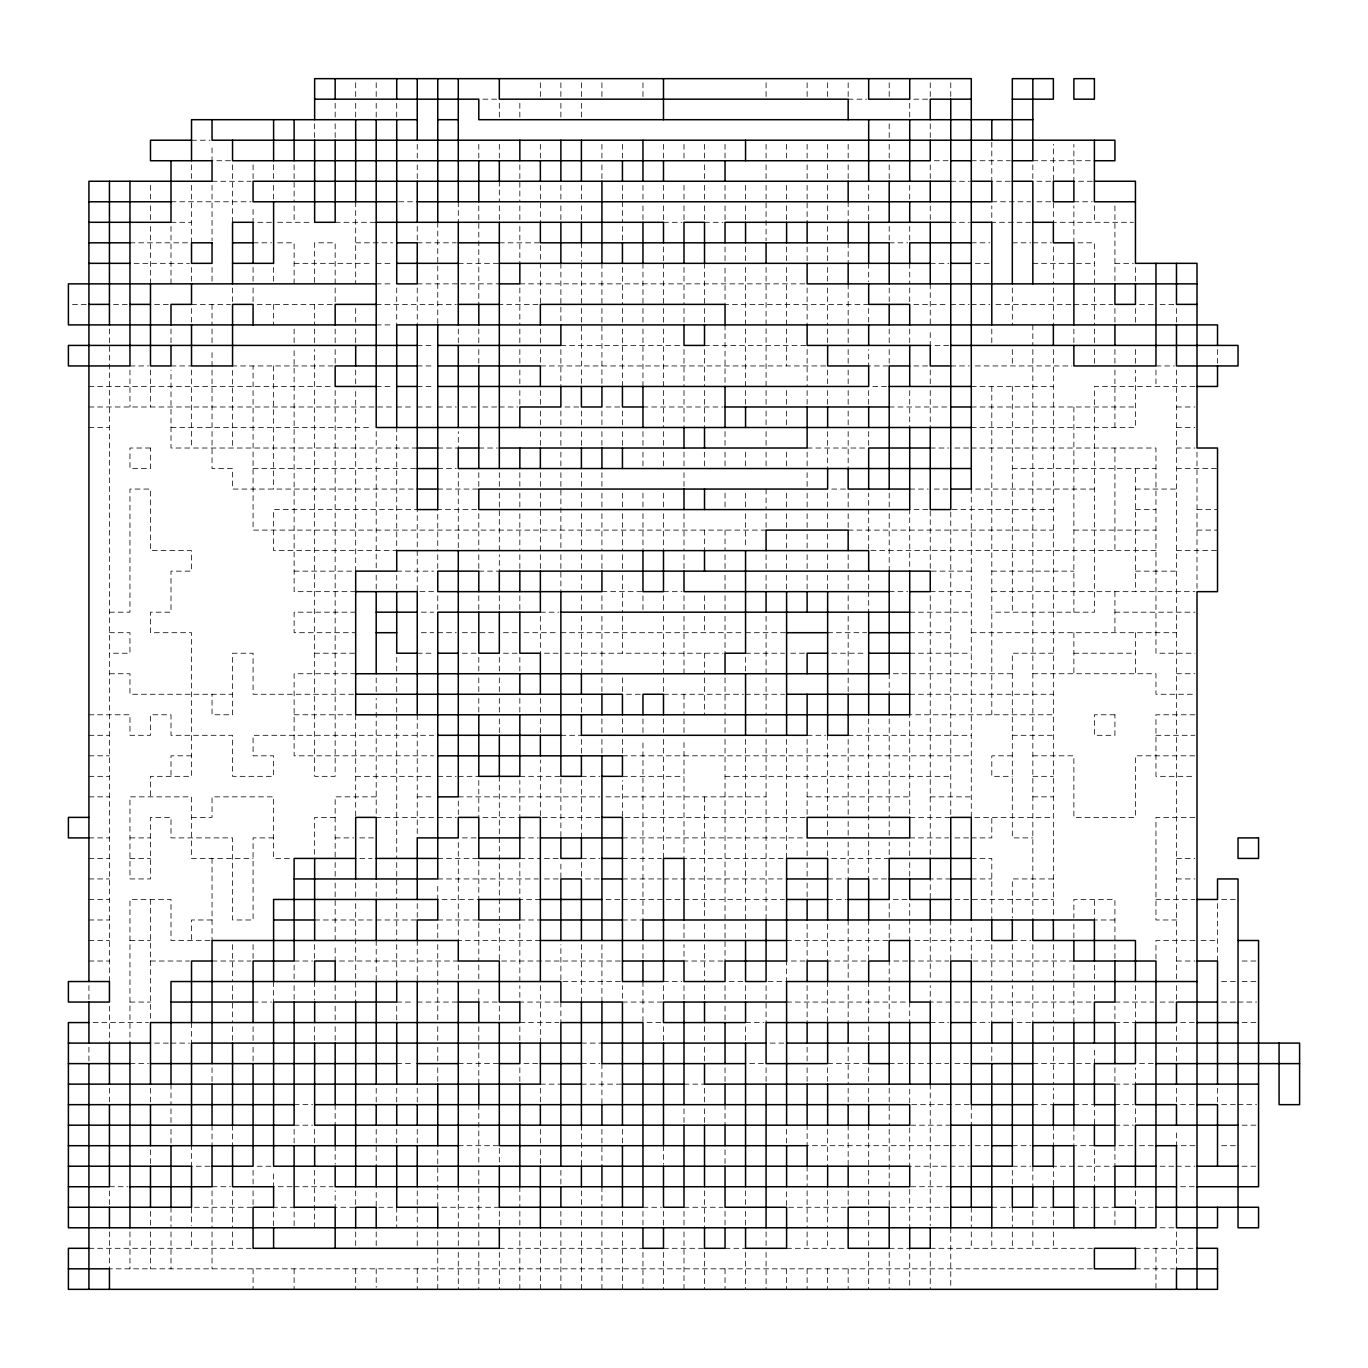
<?xml version="1.0" encoding="UTF-8"?>
<svg xmlns="http://www.w3.org/2000/svg" width="1368" height="1368" viewBox="0 0 1368 1368"><rect width="100%" height="100%" fill="white"/><g stroke="black" fill="none" stroke-linecap="round" stroke-linejoin="round"><path stroke-width="0.75" stroke-dasharray="5 3.75" d="M482.904 99.18L497.268 99.18M848.16 99.18L866.628 99.18M913.824 99.18L928.188 99.18M191.52 140.22L209.988 140.22M230.508 160.74L212.04 160.74L212.04 144.324M934.344 160.74L950.76 160.74M971.28 160.74L1010.268 160.74M1032.84 160.74L1092.348 160.74M212.04 181.26L251.028 181.26M950.76 181.26L969.228 181.26M1010.268 181.26L991.8 181.26L991.8 140.22M1036.944 181.26L1053.36 181.26L1053.36 144.324M1092.348 181.26L1073.88 181.26L1073.88 144.324M171 201.78L251.028 201.78M398.772 201.78L417.24 201.78M991.8 201.78L1030.788 201.78M1036.944 201.78L1053.36 201.78L1053.36 222.3L1133.388 222.3M1073.88 201.78L1092.348 201.78M171 222.3L191.52 222.3M271.548 222.3L253.08 222.3L253.08 205.884M277.704 222.3L312.588 222.3M335.16 222.3L376.2 222.3M663.48 222.3L681.948 222.3M704.52 222.3L722.988 222.3M950.76 222.3L969.228 222.3M1030.788 222.3L991.8 222.3L991.8 205.884M129.96 242.82L189.468 242.82M253.08 242.82L271.548 242.82M277.704 242.82L294.12 242.82L294.12 283.86M355.68 242.82L392.616 242.82M417.24 242.82L456.228 242.82M499.32 242.82L540.36 242.82L540.36 304.38L499.32 304.38M889.2 242.82L907.668 242.82M971.28 242.82L989.748 242.82M1012.32 242.82L1030.788 242.82M1032.84 242.82L1051.308 242.82M134.064 263.34L189.468 263.34M294.12 263.34L372.096 263.34M376.2 263.34L392.616 263.34M458.28 263.34L499.32 263.34M930.24 263.34L948.708 263.34M975.384 263.34L989.748 263.34M1032.84 263.34L1094.4 263.34M1114.92 263.34L1133.388 263.34M376.2 283.86L392.616 283.86M417.24 283.86L499.32 283.86M519.84 283.86L807.12 283.86M72.504 304.38L86.868 304.38M113.544 304.38L129.96 304.38M154.584 304.38L171 304.38M191.52 304.38L230.508 304.38M257.184 304.38L333.108 304.38M376.2 304.38L456.228 304.38M868.68 304.38L725.04 304.38L725.04 267.444M913.824 304.38L948.708 304.38M950.76 304.38L969.228 304.38M971.28 304.38L989.748 304.38M995.904 304.38L1071.828 304.38M1073.88 304.38L1112.868 304.38M1139.544 304.38L1153.908 304.38M1160.064 304.38L1174.428 304.38M376.2 324.9L392.616 324.9M417.24 345.42L433.656 345.42M560.88 345.42L681.948 345.42M704.52 345.42L807.12 345.42M948.708 345.42L930.24 345.42L930.24 329.004M129.96 365.94L148.428 365.94M171 365.94L191.52 365.94M333.108 365.94L232.56 365.94L232.56 448.02M417.24 365.94L433.656 365.94M825.588 365.94L540.36 365.94L540.36 349.524M913.824 365.94L928.188 365.94M950.76 365.94L969.228 365.94M975.384 365.94L1071.828 365.94M1155.96 365.94L1174.428 365.94M88.92 386.46L333.108 386.46M376.2 386.46L392.616 386.46M417.24 386.46L433.656 386.46M872.784 386.46L887.148 386.46M971.28 386.46L1053.36 386.46M1194.948 386.46L1094.4 386.46L1094.4 612.18L991.8 612.18M88.92 406.98L392.616 406.98M396.72 406.98L413.136 406.98M417.24 406.98L433.656 406.98M437.76 406.98L456.228 406.98M462.384 406.98L476.748 406.98M482.904 406.98L497.268 406.98M499.32 406.98L517.788 406.98M564.984 406.98L579.348 406.98M606.024 406.98L620.388 406.98M642.96 406.98L722.988 406.98M889.2 406.98L948.708 406.98M971.28 406.98L1135.44 406.98M1176.48 406.98L1194.948 406.98M88.92 427.5L109.44 427.5M171 427.5L372.096 427.5M971.28 427.5L1135.44 427.5L1135.44 370.044M1176.48 427.5L1194.948 427.5M417.24 448.02L171 448.02L171 370.044M437.76 448.02L458.28 448.02L458.28 431.604M478.8 448.02L497.268 448.02M807.12 448.02L866.628 448.02M930.24 448.02L948.708 448.02M954.864 448.02L969.228 448.02M971.28 448.02L1155.96 448.02L1155.96 653.22L1194.948 653.22M1176.48 448.02L1194.948 448.02M253.08 468.54L417.24 468.54M437.76 468.54L456.228 468.54M1012.32 468.54L1155.96 468.54M1176.48 468.54L1217.52 468.54M413.136 489.06L232.56 489.06L232.56 468.54L212.04 468.54L212.04 349.524M437.76 489.06L478.8 489.06L478.8 472.644M831.744 489.06L846.108 489.06M909.72 489.06L928.188 489.06M934.344 489.06L948.708 489.06M1094.4 489.06L971.28 489.06L971.28 817.38L1053.36 817.38M1135.44 489.06L1176.48 489.06M476.748 509.58L437.76 509.58L437.76 550.62M1053.36 509.58L950.76 509.58L950.76 817.38L909.72 817.38L909.72 714.78L1053.36 714.78M1135.44 509.58L1155.96 509.58M1197 509.58L1217.52 509.58M766.08 530.1L253.08 530.1L253.08 365.94M848.16 530.1L1053.36 530.1M1073.88 530.1L1155.96 530.1M1197 530.1L1217.52 530.1M1155.96 550.62L868.68 550.62L868.68 493.164M1176.48 550.62L1217.52 550.62M294.12 571.14L355.68 571.14L355.68 390.564M396.72 571.14L433.656 571.14M478.8 571.14L499.32 571.14L499.32 554.724M971.28 571.14L930.24 571.14L930.24 509.58L909.72 509.58L909.72 571.14M991.8 571.14L1073.88 571.14M1135.44 571.14L1176.48 571.14M355.68 591.66L294.12 591.66L294.12 349.524M433.656 591.66L417.24 591.66L417.24 509.58L273.6 509.58L273.6 550.62L396.72 550.62L396.72 427.5M601.92 591.66L642.96 591.66M663.48 591.66L681.948 591.66M889.2 591.66L907.668 591.66M930.24 591.66L971.28 591.66M991.8 591.66L1194.948 591.66M109.44 612.18L129.96 612.18L129.96 489.06L150.48 489.06L150.48 550.62L191.52 550.62L191.52 571.14L171 571.14L171 612.18L150.48 612.18L150.48 632.7L191.52 632.7L191.52 776.34L150.48 776.34L150.48 796.86M355.68 612.18L294.12 612.18L294.12 632.7L355.68 632.7M421.344 612.18L433.656 612.18M540.36 612.18L558.828 612.18M909.72 612.18L971.28 612.18M1114.92 612.18L1194.948 612.18M109.44 632.7L129.96 632.7L129.96 653.22L109.44 653.22M421.344 632.7L433.656 632.7M437.76 632.7L456.228 632.7M462.384 632.7L497.268 632.7M503.424 632.7L517.788 632.7M523.944 632.7L558.828 632.7M560.88 632.7L743.508 632.7M745.56 632.7L786.6 632.7M827.64 632.7L866.628 632.7M909.72 632.7L950.76 632.7M971.28 632.7L1176.48 632.7M314.64 653.22L355.68 653.22M417.24 653.22L433.656 653.22M462.384 653.22L478.8 653.22M503.424 653.22L519.84 653.22M544.464 653.22L558.828 653.22M564.984 653.22L722.988 653.22M745.56 653.22L784.548 653.22M790.704 653.22L805.068 653.22M831.744 653.22L866.628 653.22M909.72 653.22L971.28 653.22M1053.36 653.22L1012.32 653.22L1012.32 837.9L1032.84 837.9M1073.88 653.22L1135.44 653.22M109.44 673.74L129.96 673.74L129.96 694.26L232.56 694.26M355.68 673.74L294.12 673.74L294.12 755.82L433.656 755.82M893.304 673.74L1012.32 673.74M1032.84 673.74L1155.96 673.74L1155.96 694.26L1194.948 694.26M1176.48 673.74L1194.948 673.74M353.628 694.26L253.08 694.26L253.08 653.22L232.56 653.22L232.56 714.78L212.04 714.78L212.04 694.26M626.544 694.26L642.96 694.26M663.48 694.26L743.508 694.26M745.56 694.26L784.548 694.26M909.72 694.26L1053.36 694.26M88.92 714.78L129.96 714.78L129.96 735.3L150.48 735.3L150.48 714.78L171 714.78L171 735.3L232.56 735.3L232.56 776.34L273.6 776.34L273.6 755.82L253.08 755.82L253.08 735.3L433.656 735.3M294.12 714.78L353.628 714.78M1194.948 714.78L1155.96 714.78L1155.96 776.34L1194.948 776.34M88.92 735.3L109.44 735.3M560.88 735.3L581.4 735.3M807.12 735.3L825.588 735.3M848.16 735.3L971.28 735.3M1012.32 735.3L1053.36 735.3M1155.96 735.3L1194.948 735.3M88.92 755.82L109.44 755.82M191.52 755.82L171 755.82L171 776.34M622.44 755.82L971.28 755.82M1012.32 755.82L991.8 755.82L991.8 776.34L1012.32 776.34M1032.84 755.82L1073.88 755.82L1073.88 817.38L1135.44 817.38L1135.44 755.82L1194.948 755.82M88.92 776.34L109.44 776.34M355.68 776.34L433.656 776.34M437.76 776.34L456.228 776.34M458.28 776.34L478.8 776.34M519.84 776.34L560.88 776.34L560.88 837.9M581.4 776.34L599.868 776.34M622.44 776.34L684 776.34M725.04 776.34L950.76 776.34M1032.84 776.34L1053.36 776.34M88.92 796.86L109.44 796.86M376.2 796.86L335.16 796.86L335.16 858.42M417.24 796.86L433.656 796.86M458.28 796.86L599.868 796.86M606.024 796.86L766.08 796.86M807.12 796.86L909.72 796.86M930.24 796.86L971.28 796.86M1032.84 796.86L1053.36 796.86M191.52 817.38L212.04 817.38L212.04 796.86L273.6 796.86L273.6 858.42L292.068 858.42M335.16 817.38L314.64 817.38L314.64 856.368M433.656 817.38L376.2 817.38L376.2 698.364M437.76 817.38L456.228 817.38M482.904 817.38L519.84 817.38L519.84 780.444M599.868 817.38L540.36 817.38L540.36 759.924M805.068 817.38L622.44 817.38L622.44 780.444M1194.948 817.38L1155.96 817.38L1155.96 919.98L1176.48 919.98M88.92 837.9L109.44 837.9M129.96 837.9L150.48 837.9M273.6 837.9L253.08 837.9L253.08 919.98L232.56 919.98L232.56 837.9L171 837.9L171 817.38L150.48 817.38L150.48 878.94L129.96 878.94L129.96 796.86L191.52 796.86L191.52 858.42L253.08 858.42M335.16 837.9L353.628 837.9M359.784 837.9L376.2 837.9M462.384 837.9L478.8 837.9M519.84 837.9L538.308 837.9M622.44 837.9L805.068 837.9M909.72 837.9L948.708 837.9M954.864 837.9L969.228 837.9M971.28 837.9L991.8 837.9L991.8 817.38M88.92 858.42L109.44 858.42M129.96 858.42L150.48 858.42M359.784 858.42L372.096 858.42M437.76 858.42L478.8 858.42L478.8 899.46L437.76 899.46L437.76 883.044M519.84 858.42L540.36 858.42M544.464 858.42L558.828 858.42M581.4 858.42L599.868 858.42M622.44 858.42L661.428 858.42M831.744 858.42L889.2 858.42L889.2 842.004M971.28 858.42L991.8 858.42L991.8 919.98M1176.48 858.42L1194.948 858.42M88.92 878.94L109.44 878.94M437.76 878.94L538.308 878.94M544.464 878.94L560.88 878.94L560.88 862.524M585.504 878.94L599.868 878.94M622.44 878.94L661.428 878.94M663.48 878.94L786.6 878.94M827.64 878.94L846.108 878.94M872.784 878.94L889.2 878.94M950.76 878.94L930.24 878.94L930.24 899.46M971.28 878.94L991.8 878.94M1053.36 878.94L1012.32 878.94L1012.32 917.928M1176.48 878.94L1194.948 878.94M88.92 899.46L109.44 899.46M540.36 899.46L519.84 899.46L519.84 862.524M606.024 899.46L620.388 899.46M622.44 899.46L681.948 899.46M684 899.46L784.548 899.46M827.64 899.46L846.108 899.46M893.304 899.46L909.72 899.46M954.864 899.46L1053.36 899.46M1155.96 899.46L1194.948 899.46M1221.624 899.46L1235.988 899.46M88.92 919.98L109.44 919.98M212.04 919.98L191.52 919.98L191.52 940.5M314.64 919.98L372.096 919.98M376.2 919.98L417.24 919.98M437.76 919.98L478.8 919.98L478.8 961.02M519.84 919.98L540.36 919.98M622.44 919.98L642.96 919.98L642.96 739.404M1114.92 919.98L1094.4 919.98L1094.4 899.46M88.92 940.5L109.44 940.5M129.96 940.5L150.48 940.5M209.988 940.5L171 940.5L171 899.46L129.96 899.46L129.96 1043.1M540.36 940.5L458.28 940.5L458.28 842.004M786.6 940.5L889.2 940.5L889.2 924.084M989.748 940.5L909.72 940.5L909.72 903.564M1012.32 940.5L1030.788 940.5M1194.948 940.5L1155.96 940.5L1155.96 961.02M1201.104 940.5L1217.52 940.5M88.92 961.02L109.44 961.02M150.48 961.02L189.468 961.02M212.04 961.02L251.028 961.02M294.12 961.02L312.588 961.02M458.28 961.02L335.16 961.02L335.16 944.604M620.388 961.02L499.32 961.02L499.32 924.084M722.988 961.02L684 961.02L684 944.604M805.068 961.02L786.6 961.02L786.6 981.54L766.08 981.54M907.668 961.02L889.2 961.02L889.2 1022.58M909.72 961.02L948.708 961.02M1176.48 961.02L1194.948 961.02M1242.144 961.02L1256.508 961.02M620.388 981.54L560.88 981.54L560.88 944.604M663.48 981.54L681.948 981.54M729.144 981.54L745.56 981.54M1221.624 981.54L1235.988 981.54M1242.144 981.54L1258.56 981.54M129.96 1002.06L150.48 1002.06M253.08 1002.06L271.548 1002.06M396.72 1002.06L413.136 1002.06M417.24 1002.06L458.28 1002.06M497.268 1002.06L478.8 1002.06L478.8 985.644M558.828 1002.06L519.84 1002.06L519.84 985.644M786.6 1002.06L907.668 1002.06M950.76 1002.06L930.24 1002.06L930.24 985.644M954.864 1002.06L1094.4 1002.06M1114.92 1002.06L1153.908 1002.06M1160.064 1002.06L1174.428 1002.06M1221.624 1002.06L1235.988 1002.06M1238.04 1002.06L1256.508 1002.06M93.024 1022.58L148.428 1022.58M519.84 1022.58L558.828 1022.58M647.064 1022.58L663.48 1022.58M745.56 1022.58L764.028 1022.58M930.24 1022.58L948.708 1022.58M971.28 1022.58L989.748 1022.58M1030.788 1022.58L1012.32 1022.58L1012.32 985.644M1180.584 1022.58L1194.948 1022.58M1242.144 1022.58L1256.508 1022.58M154.584 1043.1L168.948 1043.1M171 1043.1L189.468 1043.1M581.4 1043.1L601.92 1043.1M770.184 1043.1L786.6 1043.1M129.96 1063.62L148.428 1063.62M396.72 1063.62L413.136 1063.62M458.28 1063.62L499.32 1063.62M523.944 1063.62L538.308 1063.62M581.4 1063.62L599.868 1063.62M749.664 1063.62L764.028 1063.62M827.64 1063.62L868.68 1063.62M889.2 1063.62L907.668 1063.62M909.72 1063.62L948.708 1063.62M954.864 1063.62L969.228 1063.62M1032.84 1063.62L1094.4 1063.62L1094.4 1047.204M1139.544 1063.62L1155.96 1063.62M540.36 1084.14L560.88 1084.14M581.4 1084.14L622.44 1084.14M684 1084.14L704.52 1084.14M1114.92 1084.14L1135.44 1084.14L1135.44 1067.724M294.12 1104.66L312.588 1104.66M969.228 1104.66L909.72 1104.66L909.72 1088.244M1032.84 1104.66L1053.36 1104.66L1053.36 1088.244M1073.88 1104.66L1094.4 1104.66L1094.4 1125.18M1114.92 1104.66L1133.388 1104.66M1180.584 1104.66L1197 1104.66M1221.624 1104.66L1235.988 1104.66M1238.04 1104.66L1256.508 1104.66M294.12 1125.18L312.588 1125.18M950.76 1125.18L909.72 1125.18L909.72 1166.22L969.228 1166.22M1114.92 1125.18L1133.388 1125.18M1242.144 1125.18L1256.508 1125.18M458.28 1145.7L499.32 1145.7L499.32 1166.22M948.708 1145.7L807.12 1145.7L807.12 1125.18M950.76 1145.7L969.228 1145.7M975.384 1145.7L991.8 1145.7M1012.32 1145.7L1030.788 1145.7M1094.4 1145.7L1073.88 1145.7L1073.88 1125.18M1119.024 1145.7L1133.388 1145.7M1139.544 1145.7L1155.96 1145.7M1194.948 1145.7L1176.48 1145.7L1176.48 1129.284M1221.624 1145.7L1235.988 1145.7M209.988 1166.22L191.52 1166.22L191.52 1145.7M257.184 1166.22L271.548 1166.22M1012.32 1166.22L1030.788 1166.22M1160.064 1166.22L1174.428 1166.22M1176.48 1166.22L1194.948 1166.22M1242.144 1166.22L1256.508 1166.22M109.44 1186.74L127.908 1186.74M212.04 1186.74L230.508 1186.74M292.068 1186.74L273.6 1186.74L273.6 1170.324M294.12 1186.74L333.108 1186.74M950.76 1186.74L909.72 1186.74L909.72 1227.78M1180.584 1186.74L1194.948 1186.74M392.616 1207.26L376.2 1207.26L376.2 1190.844M499.32 1207.26L437.76 1207.26L437.76 1149.804M642.96 1207.26L661.428 1207.26M684 1207.26L722.988 1207.26M846.108 1207.26L786.6 1207.26L786.6 1190.844M948.708 1207.26L889.2 1207.26L889.2 1190.844M991.8 1207.26L1010.268 1207.26M1032.84 1207.26L1053.36 1207.26M1073.88 1207.26L1092.348 1207.26M1094.4 1207.26L1114.92 1207.26M1139.544 1207.26L1153.908 1207.26M1160.064 1227.78L1174.428 1227.78M88.92 1248.3L251.028 1248.3M499.32 1248.3L642.96 1248.3M663.48 1248.3L704.52 1248.3M725.04 1248.3L745.56 1248.3M786.6 1248.3L846.108 1248.3M889.2 1248.3L909.72 1248.3L909.72 1289.34M930.24 1248.3L1092.348 1248.3M1135.44 1248.3L1194.948 1248.3M1092.348 1268.82L109.44 1268.82L109.44 1231.884M1135.44 1268.82L1174.428 1268.82M1217.52 349.524L1217.52 363.888M1217.52 903.564L1217.52 961.02M1217.52 1088.244L1217.52 1102.608M1197 452.124L1197 591.66M1176.48 308.484L1176.48 324.9M1176.48 370.044L1176.48 981.54M1176.48 985.644L1176.48 1002.06M1176.48 1026.684L1176.48 1043.1M1176.48 1047.204L1176.48 1063.62M1176.48 1088.244L1176.48 1104.66M1176.48 1231.884L1176.48 1268.82M1155.96 370.044L1155.96 386.46M1155.96 1248.3L1155.96 1289.34M1135.44 267.444L1135.44 283.86M1135.44 308.484L1135.44 324.9M1135.44 349.524L1135.44 365.94M1135.44 468.54L1135.44 591.66M1135.44 632.7L1135.44 673.74M1135.44 985.644L1135.44 1022.58L1114.92 1022.58L1114.92 1006.164M1135.44 1108.764L1135.44 1125.18M1135.44 1190.844L1135.44 1207.26M1114.92 205.884L1114.92 283.86M1114.92 308.484L1114.92 324.9M1114.92 349.524L1114.92 363.888M1114.92 370.044L1114.92 427.5M1114.92 448.02L1114.92 550.62M1114.92 591.66L1114.92 632.7M1114.92 940.5L1114.92 899.46L1073.88 899.46L1073.88 917.928M1114.92 944.604L1114.92 958.968M1114.92 1067.724L1114.92 1082.088M1114.92 1145.7L1114.92 1166.22L1053.36 1166.22L1053.36 1186.74M1114.92 1211.364L1114.92 1227.78M1094.4 205.884L1094.4 222.3M1094.4 283.86L1094.4 242.82L1073.88 242.82L1073.88 205.884M1094.4 287.964L1094.4 324.9M1094.4 329.004L1094.4 345.42M1094.4 349.524L1094.4 363.888M1094.4 965.124L1094.4 981.54M1094.4 985.644L1094.4 1000.008M1094.4 1149.804L1094.4 1186.74M1073.88 329.004L1073.88 343.368M1073.88 406.98L1073.88 612.18M1073.88 632.7L1073.88 673.74M1073.88 924.084L1073.88 938.448M1073.88 1022.58L1073.88 961.02L971.28 961.02L971.28 924.084M1053.36 246.924L1053.36 283.86M1053.36 287.964L1053.36 324.9M1053.36 349.524L1053.36 917.928M1053.36 944.604L1053.36 981.54M1053.36 985.644L1053.36 1022.58M1053.36 1026.684L1053.36 1043.1M1053.36 1047.204L1053.36 1084.14M1053.36 1125.18L1053.36 1145.7M1053.36 1211.364L1053.36 1227.78M1053.36 1231.884L1053.36 1248.3M1032.84 164.844L1032.84 179.208M1032.84 324.9L1032.84 345.42M1032.84 349.524L1032.84 919.98M1032.84 944.604L1032.84 981.54M1032.84 985.644L1032.84 1022.58M1032.84 1166.22L1032.84 1186.74M1032.84 1211.364L1032.84 1227.78M1032.84 1231.884L1032.84 1248.3M1012.32 287.964L1012.32 324.9M1012.32 349.524L1012.32 365.94M1012.32 386.46L1012.32 612.18M1012.32 944.604L1012.32 981.54M1012.32 1170.324L1012.32 1184.688M1012.32 1207.26L1012.32 1227.78M1012.32 1231.884L1012.32 1248.3M991.8 329.004L991.8 345.42M991.8 386.46L991.8 714.78M991.8 944.604L991.8 981.54M991.8 985.644L991.8 1022.58M991.8 1047.204L991.8 1063.62M991.8 1231.884L991.8 1248.3M971.28 1104.66L971.28 1125.18M971.28 1207.26L971.28 1227.78M971.28 1231.884L971.28 1248.3M950.76 82.764L950.76 97.128M950.76 919.98L950.76 961.02M950.76 1227.78L950.76 1287.288M930.24 82.764L930.24 97.128M930.24 123.804L930.24 140.22M930.24 164.844L930.24 181.26M930.24 205.884L930.24 222.3M930.24 283.86L930.24 324.9M930.24 370.044L930.24 386.46M930.24 390.564L930.24 427.5M930.24 595.764L930.24 858.42M930.24 919.98L930.24 981.54M930.24 1084.14L930.24 1225.728M930.24 1252.404L930.24 1289.34M909.72 103.284L909.72 119.7M909.72 185.364L909.72 201.78M909.72 226.404L909.72 242.82M909.72 263.34L909.72 283.86M909.72 287.964L909.72 302.328M909.72 329.004L909.72 345.42M909.72 390.564L909.72 427.5M909.72 842.004L909.72 858.42M909.72 862.524L909.72 878.94M909.72 1002.06L909.72 1022.58M889.2 82.764L889.2 97.128M889.2 123.804L889.2 138.168M889.2 144.324L889.2 160.74M889.2 164.844L889.2 181.26M889.2 226.404L889.2 240.768M889.2 287.964L889.2 302.328M889.2 329.004L889.2 343.368M889.2 349.524L889.2 365.94L868.68 365.94L868.68 349.524M889.2 493.164L889.2 509.58M889.2 513.684L889.2 571.14M889.2 673.74L889.2 694.26M889.2 718.884L889.2 817.38M889.2 821.484L889.2 837.9M889.2 903.564L889.2 919.98M889.2 1088.244L889.2 1125.18M889.2 1129.284L889.2 1186.74M889.2 1252.404L889.2 1289.34M868.68 185.364L868.68 201.78M868.68 205.884L868.68 222.3M868.68 263.34L868.68 281.808M868.68 308.484L868.68 324.9M868.68 390.564L868.68 404.928M868.68 431.604L868.68 448.02M868.68 575.244L868.68 589.608M868.68 591.66L868.68 612.18M868.68 718.884L868.68 878.94M868.68 919.98L868.68 961.02L827.64 961.02L827.64 919.98M868.68 981.54L868.68 1022.58M868.68 1026.684L868.68 1043.1M868.68 1067.724L868.68 1084.14M868.68 1088.244L868.68 1104.66M868.68 1125.18L868.68 1166.22M868.68 1170.324L868.68 1186.74M868.68 1190.844L868.68 1205.208M868.68 1211.364L868.68 1227.78M868.68 1231.884L868.68 1246.248M868.68 1252.404L868.68 1289.34M848.16 82.764L848.16 97.128M848.16 144.324L848.16 160.74M848.16 164.844L848.16 181.26M848.16 201.78L848.16 222.3M848.16 242.82L848.16 263.34M848.16 283.86L848.16 324.9M848.16 329.004L848.16 345.42M848.16 349.524L848.16 365.94M848.16 370.044L848.16 386.46M848.16 390.564L848.16 406.98M848.16 411.084L848.16 427.5M848.16 431.604L848.16 468.54M848.16 493.164L848.16 509.58M848.16 513.684L848.16 528.048M848.16 554.724L848.16 571.14M848.16 575.244L848.16 591.66M848.16 595.764L848.16 612.18M848.16 616.284L848.16 673.74M848.16 677.844L848.16 692.208M848.16 739.404L848.16 817.38M848.16 821.484L848.16 837.9M848.16 842.004L848.16 878.94M848.16 919.98L848.16 981.54M848.16 985.644L848.16 1022.58M848.16 1047.204L848.16 1084.14M848.16 1088.244L848.16 1104.66M848.16 1125.18L848.16 1166.22M848.16 1190.844L848.16 1207.26M848.16 1268.82L848.16 1289.34M827.64 82.764L827.64 99.18M827.64 144.324L827.64 160.74M827.64 164.844L827.64 179.208M827.64 185.364L827.64 201.78M827.64 205.884L827.64 222.3M827.64 226.404L827.64 242.82M827.64 246.924L827.64 263.34M827.64 267.444L827.64 283.86M827.64 287.964L827.64 324.9M827.64 329.004L827.64 343.368M827.64 370.044L827.64 386.46M827.64 390.564L827.64 406.98M827.64 431.604L827.64 468.54M827.64 493.164L827.64 509.58M827.64 513.684L827.64 530.1M827.64 534.204L827.64 550.62M827.64 554.724L827.64 571.14M827.64 575.244L827.64 591.66M827.64 735.3L827.64 817.38M827.64 821.484L827.64 837.9M827.64 842.004L827.64 858.42M827.64 981.54L827.64 1022.58M827.64 1067.724L827.64 1084.14M827.64 1129.284L827.64 1166.22M827.64 1190.844L827.64 1227.78M827.64 1231.884L827.64 1248.3M827.64 1268.82L827.64 1289.34M807.12 82.764L807.12 99.18M807.12 144.324L807.12 160.74M807.12 164.844L807.12 181.26M807.12 185.364L807.12 222.3M807.12 246.924L807.12 263.34M807.12 287.964L807.12 324.9M807.12 349.524L807.12 386.46M807.12 390.564L807.12 404.928M807.12 452.124L807.12 466.488M807.12 472.644L807.12 487.008M807.12 493.164L807.12 507.528M807.12 513.684L807.12 530.1M807.12 534.204L807.12 548.568M807.12 554.724L807.12 569.088M807.12 575.244L807.12 591.66M807.12 739.404L807.12 817.38M807.12 842.004L807.12 858.42M807.12 862.524L807.12 876.888M807.12 883.044L807.12 899.46M807.12 924.084L807.12 961.02M807.12 985.644L807.12 1022.58M807.12 1047.204L807.12 1061.568M807.12 1067.724L807.12 1084.14M807.12 1166.22L807.12 1186.74M807.12 1190.844L807.12 1227.78M807.12 1231.884L807.12 1248.3M807.12 1268.82L807.12 1289.34M786.6 144.324L786.6 158.688M786.6 185.364L786.6 201.78M786.6 205.884L786.6 222.3M786.6 246.924L786.6 261.288M786.6 267.444L786.6 324.9M786.6 329.004L786.6 365.94M786.6 390.564L786.6 404.928M786.6 411.084L786.6 425.448M786.6 452.124L786.6 468.54M786.6 493.164L786.6 507.528M786.6 513.684L786.6 528.048M786.6 534.204L786.6 550.62M786.6 554.724L786.6 571.14M786.6 575.244L786.6 591.66M786.6 739.404L786.6 858.42L684 858.42L684 739.404M786.6 1129.284L786.6 1145.7M786.6 1268.82L786.6 1289.34M766.08 82.764L766.08 97.128M766.08 144.324L766.08 160.74M766.08 164.844L766.08 179.208M766.08 185.364L766.08 240.768M766.08 267.444L766.08 386.46M766.08 390.564L766.08 406.98M766.08 411.084L766.08 427.5M766.08 431.604L766.08 448.02M766.08 452.124L766.08 468.54M766.08 489.06L766.08 509.58M766.08 513.684L766.08 528.048M766.08 554.724L766.08 571.14M766.08 575.244L766.08 591.66M766.08 616.284L766.08 673.74M766.08 677.844L766.08 714.78M766.08 718.884L766.08 735.3M766.08 739.404L766.08 919.98M766.08 985.644L766.08 1022.58M766.08 1067.724L766.08 1084.14M766.08 1231.884L766.08 1248.3M766.08 1252.404L766.08 1289.34M745.56 185.364L745.56 201.78M745.56 205.884L745.56 222.3M745.56 246.924L745.56 263.34M745.56 267.444L745.56 324.9M745.56 329.004L745.56 386.46M745.56 390.564L745.56 404.928M745.56 452.124L745.56 468.54M745.56 493.164L745.56 509.58M745.56 513.684L745.56 548.568M745.56 657.324L745.56 671.688M745.56 739.404L745.56 919.98M745.56 924.084L745.56 940.5M745.56 985.644L745.56 1002.06M745.56 1026.684L745.56 1041.048M745.56 1190.844L745.56 1207.26M745.56 1211.364L745.56 1227.78M745.56 1252.404L745.56 1289.34M725.04 144.324L725.04 158.688M725.04 185.364L725.04 201.78M725.04 205.884L725.04 220.248M725.04 246.924L725.04 263.34M725.04 324.9L725.04 386.46M725.04 431.604L725.04 445.968M725.04 452.124L725.04 468.54M725.04 493.164L725.04 507.528M725.04 530.1L725.04 550.62M725.04 554.724L725.04 569.088M725.04 575.244L725.04 589.608M725.04 595.764L725.04 612.18M725.04 616.284L725.04 653.22M725.04 677.844L725.04 714.78M725.04 718.884L725.04 735.3M725.04 739.404L725.04 919.98M725.04 924.084L725.04 961.02M725.04 985.644L725.04 1002.06M725.04 1006.164L725.04 1020.528M725.04 1067.724L725.04 1084.14M725.04 1104.66L725.04 1125.18M725.04 1149.804L725.04 1166.22M725.04 1211.364L725.04 1227.78M725.04 1268.82L725.04 1289.34M704.52 144.324L704.52 160.74M704.52 164.844L704.52 181.26M704.52 185.364L704.52 199.728M704.52 205.884L704.52 220.248M704.52 263.34L704.52 304.38M704.52 308.484L704.52 322.848M704.52 349.524L704.52 386.46M704.52 390.564L704.52 427.5M704.52 452.124L704.52 468.54M704.52 530.1L704.52 550.62M704.52 595.764L704.52 610.128M704.52 616.284L704.52 632.7M704.52 653.22L704.52 673.74M704.52 677.844L704.52 714.78M704.52 796.86L704.52 919.98M704.52 924.084L704.52 940.5M704.52 944.604L704.52 981.54M704.52 985.644L704.52 1002.06M704.52 1026.684L704.52 1043.1M704.52 1047.204L704.52 1063.62M704.52 1088.244L704.52 1104.66M704.52 1108.764L704.52 1123.128M704.52 1190.844L704.52 1227.78M704.52 1252.404L704.52 1289.34M684 144.324L684 158.688M684 185.364L684 199.728M684 205.884L684 220.248M684 267.444L684 304.38M684 308.484L684 322.848M684 349.524L684 386.46M684 390.564L684 427.5M684 452.124L684 468.54M684 472.644L684 487.008M684 513.684L684 550.62M684 554.724L684 569.088M684 595.764L684 612.18M684 616.284L684 673.74M684 694.26L684 714.78M684 718.884L684 735.3M684 924.084L684 940.5M684 985.644L684 1002.06M684 1108.764L684 1123.128M684 1211.364L684 1227.78M684 1231.884L684 1289.34M663.48 144.324L663.48 158.688M663.48 185.364L663.48 201.78M663.48 205.884L663.48 220.248M663.48 246.924L663.48 261.288M663.48 263.34L663.48 304.38M663.48 308.484L663.48 324.9M663.48 329.004L663.48 386.46M663.48 390.564L663.48 427.5M663.48 431.604L663.48 445.968M663.48 452.124L663.48 466.488M663.48 493.164L663.48 509.58M663.48 513.684L663.48 550.62M663.48 595.764L663.48 610.128M663.48 616.284L663.48 673.74M663.48 677.844L663.48 692.208M663.48 718.884L663.48 735.3M663.48 739.404L663.48 858.42M663.48 985.644L663.48 1002.06L622.44 1002.06L622.44 985.644M663.48 1026.684L663.48 1043.1M663.48 1145.7L663.48 1164.168M663.48 1211.364L663.48 1227.78M663.48 1252.404L663.48 1289.34M642.96 82.764L642.96 97.128M642.96 185.364L642.96 201.78M642.96 205.884L642.96 220.248M642.96 263.34L642.96 304.38M642.96 308.484L642.96 322.848M642.96 329.004L642.96 386.46M642.96 431.604L642.96 445.968M642.96 452.124L642.96 466.488M642.96 493.164L642.96 509.58M642.96 513.684L642.96 550.62M642.96 595.764L642.96 612.18M642.96 718.884L642.96 733.248M642.96 944.604L642.96 961.02M642.96 981.54L642.96 1022.58M642.96 1211.364L642.96 1227.78M642.96 1252.404L642.96 1289.34M622.44 144.324L622.44 158.688M622.44 185.364L622.44 199.728M622.44 201.78L622.44 222.3M622.44 226.404L622.44 242.82M622.44 267.444L622.44 304.38M622.44 308.484L622.44 322.848M622.44 329.004L622.44 386.46M622.44 411.084L622.44 427.5M622.44 431.604L622.44 445.968M622.44 493.164L622.44 509.58M622.44 513.684L622.44 550.62M622.44 554.724L622.44 569.088M622.44 575.244L622.44 612.18M622.44 616.284L622.44 653.22M622.44 677.844L622.44 692.208M622.44 718.884L622.44 735.3M622.44 739.404L622.44 753.768M622.44 1129.284L622.44 1145.7M622.44 1211.364L622.44 1225.728M622.44 1231.884L622.44 1289.34M601.92 82.764L601.92 97.128M601.92 144.324L601.92 158.688M601.92 164.844L601.92 181.26M601.92 263.34L601.92 304.38M601.92 308.484L601.92 386.46M601.92 411.084L601.92 427.5M601.92 431.604L601.92 445.968M601.92 472.644L601.92 489.06M601.92 493.164L601.92 509.58M601.92 513.684L601.92 550.62M601.92 554.724L601.92 569.088M601.92 595.764L601.92 612.18M601.92 616.284L601.92 673.74M601.92 677.844L601.92 694.26M601.92 718.884L601.92 735.3M601.92 739.404L601.92 753.768M601.92 944.604L601.92 1002.06M601.92 1063.62L601.92 1104.66M601.92 1129.284L601.92 1166.22M601.92 1186.74L601.92 1207.26M601.92 1211.364L601.92 1227.78M601.92 1231.884L601.92 1289.34M581.4 82.764L581.4 97.128M581.4 103.284L581.4 117.648M581.4 185.364L581.4 199.728M581.4 205.884L581.4 222.3M581.4 242.82L581.4 261.288M581.4 263.34L581.4 304.38M581.4 308.484L581.4 386.46M581.4 411.084L581.4 427.5M581.4 431.604L581.4 445.968M581.4 472.644L581.4 487.008M581.4 493.164L581.4 509.58M581.4 513.684L581.4 550.62M581.4 554.724L581.4 571.14M581.4 575.244L581.4 591.66M581.4 595.764L581.4 612.18M581.4 616.284L581.4 673.74M581.4 698.364L581.4 714.78M581.4 739.404L581.4 755.82M581.4 780.444L581.4 837.9M581.4 862.524L581.4 878.94M581.4 944.604L581.4 1002.06M581.4 1125.18L581.4 1166.22M581.4 1190.844L581.4 1205.208M581.4 1211.364L581.4 1227.78M581.4 1231.884L581.4 1289.34M560.88 82.764L560.88 97.128M560.88 103.284L560.88 117.648M560.88 185.364L560.88 201.78M560.88 205.884L560.88 222.3M560.88 263.34L560.88 322.848M560.88 349.524L560.88 386.46M560.88 411.084L560.88 427.5M560.88 431.604L560.88 445.968M560.88 452.124L560.88 468.54M560.88 472.644L560.88 550.62M560.88 554.724L560.88 591.66M560.88 1002.06L560.88 1022.58M560.88 1170.324L560.88 1186.74M560.88 1211.364L560.88 1225.728M560.88 1231.884L560.88 1289.34M540.36 82.764L540.36 99.18M540.36 144.324L540.36 160.74M540.36 185.364L540.36 222.3M540.36 329.004L540.36 345.42M540.36 390.564L540.36 406.98M540.36 411.084L540.36 425.448M540.36 431.604L540.36 445.968M540.36 472.644L540.36 489.06M540.36 493.164L540.36 550.62M540.36 554.724L540.36 569.088M540.36 616.284L540.36 653.22M540.36 698.364L540.36 714.78M540.36 718.884L540.36 733.248M540.36 985.644L540.36 1043.1M540.36 1088.244L540.36 1104.66M540.36 1129.284L540.36 1145.7M540.36 1149.804L540.36 1164.168M540.36 1231.884L540.36 1289.34M519.84 103.284L519.84 119.7M519.84 164.844L519.84 201.78M519.84 205.884L519.84 222.3M519.84 226.404L519.84 263.34M519.84 287.964L519.84 324.9M519.84 329.004L519.84 345.42M519.84 349.524L519.84 365.94M519.84 370.044L519.84 386.46M519.84 390.564L519.84 404.928M519.84 472.644L519.84 489.06M519.84 493.164L519.84 507.528M519.84 513.684L519.84 550.62M519.84 554.724L519.84 569.088M519.84 595.764L519.84 612.18M519.84 657.324L519.84 673.74M519.84 698.364L519.84 714.78M519.84 924.084L519.84 981.54M519.84 1026.684L519.84 1041.048M519.84 1067.724L519.84 1084.14M519.84 1186.74L519.84 1207.26M519.84 1211.364L519.84 1227.78M519.84 1231.884L519.84 1289.34M499.32 103.284L499.32 119.7M499.32 144.324L499.32 160.74M499.32 181.26L499.32 201.78M499.32 205.884L499.32 222.3M499.32 472.644L499.32 489.06M499.32 493.164L499.32 550.62M499.32 595.764L499.32 610.128M499.32 657.324L499.32 673.74M499.32 677.844L499.32 694.26M499.32 698.364L499.32 714.78M499.32 718.884L499.32 733.248M499.32 776.34L499.32 919.98M499.32 1006.164L499.32 1022.58M499.32 1211.364L499.32 1227.78M499.32 1252.404L499.32 1289.34M478.8 144.324L478.8 158.688M478.8 205.884L478.8 304.38M478.8 329.004L478.8 345.42M478.8 349.524L478.8 365.94M478.8 513.684L478.8 550.62M478.8 554.724L478.8 569.088M478.8 595.764L478.8 612.18M478.8 657.324L478.8 673.74M478.8 677.844L478.8 692.208M478.8 698.364L478.8 714.78M478.8 780.444L478.8 817.38M478.8 965.124L478.8 981.54M478.8 1026.684L478.8 1084.14M478.8 1104.66L478.8 1166.22M478.8 1170.324L478.8 1227.78M478.8 1231.884L478.8 1248.3M478.8 1252.404L478.8 1289.34M458.28 201.78L458.28 222.3M458.28 329.004L458.28 345.42M458.28 472.644L458.28 550.62M458.28 800.964L458.28 817.38M458.28 965.124L458.28 981.54M458.28 1186.74L458.28 1227.78M458.28 1231.884L458.28 1248.3M458.28 1252.404L458.28 1289.34M437.76 222.3L437.76 324.9M437.76 554.724L437.76 571.14M437.76 595.764L437.76 612.18M437.76 924.084L437.76 940.5M437.76 944.604L437.76 1022.58M437.76 1026.684L437.76 1043.1M437.76 1047.204L437.76 1063.62M437.76 1067.724L437.76 1084.14M437.76 1231.884L437.76 1289.34M417.24 144.324L417.24 160.74M417.24 164.844L417.24 179.208M417.24 226.404L417.24 240.768M417.24 287.964L417.24 324.9M417.24 714.78L417.24 837.9M417.24 903.564L417.24 917.928M417.24 940.5L417.24 981.54M417.24 1088.244L417.24 1102.608M417.24 1129.284L417.24 1143.648M417.24 1190.844L417.24 1227.78M417.24 1231.884L417.24 1248.3M417.24 1268.82L417.24 1289.34M396.72 103.284L396.72 117.648M396.72 287.964L396.72 324.9M396.72 575.244L396.72 589.608M396.72 657.324L396.72 673.74M396.72 677.844L396.72 694.26M396.72 698.364L396.72 858.42M396.72 862.524L396.72 899.46M396.72 903.564L396.72 940.5M396.72 944.604L396.72 981.54M396.72 1006.164L396.72 1020.528M396.72 1088.244L396.72 1104.66M396.72 1129.284L396.72 1145.7M396.72 1207.26L396.72 1227.78M376.2 82.764L376.2 99.18M376.2 103.284L376.2 119.7M376.2 431.604L376.2 571.14M376.2 575.244L376.2 589.608M376.2 677.844L376.2 694.26M376.2 883.044L376.2 897.408M376.2 940.5L376.2 981.54M376.2 1088.244L376.2 1104.66M376.2 1129.284L376.2 1166.22M376.2 1231.884L376.2 1246.248M376.2 1268.82L376.2 1287.288M355.68 82.764L355.68 99.18M355.68 103.284L355.68 117.648M355.68 201.78L355.68 283.86M355.68 308.484L355.68 324.9M355.68 329.004L355.68 343.368M355.68 370.044L355.68 384.408M355.68 714.78L355.68 817.38M355.68 883.044L355.68 899.46M355.68 903.564L355.68 1002.06M355.68 1190.844L355.68 1207.26L335.16 1207.26L335.16 1190.844M355.68 1231.884L355.68 1246.248M355.68 1268.82L355.68 1289.34M335.16 103.284L335.16 117.648M335.16 123.804L335.16 138.168M335.16 283.86L335.16 242.82L314.64 242.82L314.64 283.86M335.16 287.964L335.16 304.38M335.16 329.004L335.16 345.42M335.16 349.524L335.16 365.94M335.16 390.564L335.16 776.34L314.64 776.34L314.64 349.524M335.16 862.524L335.16 878.94M335.16 883.044L335.16 940.5M335.16 985.644L335.16 1002.06M335.16 1006.164L335.16 1020.528M335.16 1026.684L335.16 1043.1M335.16 1104.66L335.16 1125.18M335.16 1145.7L335.16 1164.168M314.64 123.804L314.64 138.168M314.64 304.38L314.64 324.9M314.64 329.004L314.64 345.42M314.64 944.604L314.64 961.02M314.64 981.54L314.64 1000.008M314.64 1026.684L314.64 1043.1M314.64 1129.284L314.64 1145.7M314.64 1170.324L314.64 1227.78M294.12 164.844L294.12 201.78M294.12 205.884L294.12 222.3M294.12 329.004L294.12 343.368M294.12 965.124L294.12 981.54M294.12 985.644L294.12 1002.06M294.12 1129.284L294.12 1145.7M294.12 1225.728L294.12 1207.26L273.6 1207.26L273.6 1227.78M294.12 1268.82L294.12 1289.34M273.6 164.844L273.6 181.26M273.6 185.364L273.6 201.78M273.6 267.444L273.6 283.86M273.6 304.38L273.6 324.9M273.6 365.94L273.6 489.06M273.6 981.54L273.6 1002.06M253.08 164.844L253.08 179.208M253.08 267.444L253.08 283.86M253.08 287.964L253.08 302.328M253.08 944.604L253.08 961.02M253.08 1026.684L253.08 1043.1M253.08 1047.204L253.08 1063.62M253.08 1170.324L253.08 1184.688M253.08 1190.844L253.08 1207.26L191.52 1207.26L191.52 1225.728M253.08 1268.82L253.08 1289.34M232.56 164.844L232.56 222.3M232.56 287.964L232.56 304.38M232.56 944.604L232.56 981.54M232.56 985.644L232.56 1022.58M232.56 1026.684L232.56 1043.1M232.56 1125.18L232.56 1145.7M232.56 1190.844L232.56 1227.78M232.56 1231.884L232.56 1248.3M212.04 185.364L212.04 240.768M212.04 267.444L212.04 281.808M212.04 304.38L212.04 324.9M212.04 329.004L212.04 345.42M212.04 858.42L212.04 940.5M212.04 1067.724L212.04 1084.14M212.04 1125.18L212.04 1145.7M212.04 1190.844L212.04 1227.78M212.04 1231.884L212.04 1268.82M191.52 164.844L191.52 181.26M191.52 185.364L191.52 242.82M191.52 267.444L191.52 283.86M191.52 308.484L191.52 324.9M191.52 370.044L191.52 448.02M191.52 1022.58L191.52 1043.1M191.52 1231.884L191.52 1248.3M171 226.404L171 283.86M171 329.004L171 343.368M171 1084.14L171 1104.66M171 1108.764L171 1125.18M171 1129.284L171 1145.7M171 1207.26L171 1227.78M171 1231.884L171 1268.82M150.48 185.364L150.48 199.728M150.48 205.884L150.48 222.3M150.48 226.404L150.48 283.86M150.48 370.044L150.48 406.98M150.48 899.46L150.48 1020.528M150.48 1088.244L150.48 1104.66M150.48 1149.804L150.48 1166.22M150.48 1211.364L150.48 1225.728M150.48 1231.884L150.48 1268.82M129.96 370.044L129.96 406.98M129.96 1231.884L129.96 1268.82M109.44 329.004L109.44 981.54M109.44 1006.164L109.44 1043.1M109.44 1088.244L109.44 1102.608M109.44 1190.844L109.44 1207.26M88.92 985.644L88.92 1000.008M88.92 1047.204L88.92 1063.62M150.48 448.02L129.96 448.02L129.96 468.54L150.48 468.54L150.48 448.02M1114.92 714.78L1094.4 714.78L1094.4 735.3L1114.92 735.3L1114.92 714.78"/><path stroke-width="1.5" d="M314.64 99.18L478.8 99.18L478.8 119.7L1032.84 119.7M971.28 99.18L930.24 99.18L930.24 119.7M1012.32 99.18L1053.36 99.18L1053.36 78.66L1012.32 78.66L1012.32 283.86M417.24 119.7L191.52 119.7L191.52 160.74M437.76 119.7L458.28 119.7M191.52 140.22L150.48 140.22L150.48 160.74L212.04 160.74L212.04 181.26L88.92 181.26L88.92 981.54M950.76 160.74L971.28 160.74M1012.32 160.74L1032.84 160.74L1032.84 78.66M1094.4 160.74L1114.92 160.74L1114.92 140.22L212.04 140.22L212.04 119.7M950.76 181.26L253.08 181.26L253.08 201.78L396.72 201.78M971.28 181.26L991.8 181.26L991.8 201.78L417.24 201.78M1012.32 181.26L1032.84 181.26L1032.84 283.86M1094.4 181.26L1135.44 181.26L1135.44 263.34L1197 263.34L1197 448.02L1217.52 448.02L1217.52 591.66L1197 591.66L1197 1289.34M88.92 201.78L171 201.78M1135.44 201.78L1094.4 201.78L1094.4 140.22M88.92 222.3L171 222.3L171 160.74M376.2 222.3L663.48 222.3L663.48 242.82M950.76 222.3L725.04 222.3L725.04 242.82M971.28 222.3L991.8 222.3L991.8 324.9M1032.84 222.3L1053.36 222.3L1053.36 242.82L1073.88 242.82L1073.88 324.9M88.92 242.82L129.96 242.82M232.56 242.82L253.08 242.82M396.72 242.82L417.24 242.82L417.24 283.86L396.72 283.86L396.72 119.7M458.28 242.82L499.32 242.82M971.28 242.82L909.72 242.82L909.72 263.34M88.92 263.34L129.96 263.34M232.56 263.34L273.6 263.34L273.6 201.78M396.72 263.34L458.28 263.34M499.32 263.34L930.24 263.34M950.76 263.34L971.28 263.34M376.2 283.86L68.4 283.86L68.4 324.9L376.2 324.9M499.32 283.86L519.84 283.86L519.84 263.34M1197 283.86L807.12 283.86L807.12 263.34M88.92 304.38L109.44 304.38M129.96 304.38L150.48 304.38M376.2 304.38L335.16 304.38L335.16 324.9M458.28 304.38L499.32 304.38M1197 304.38L1176.48 304.38L1176.48 263.34M417.24 345.42L68.4 345.42L68.4 365.94L129.96 365.94L129.96 181.26M437.76 345.42L560.88 345.42L560.88 324.9M950.76 345.42L1238.04 345.42L1238.04 365.94L1176.48 365.94L1176.48 324.9M417.24 365.94L335.16 365.94L335.16 386.46L376.2 386.46M437.76 365.94L540.36 365.94L540.36 386.46M909.72 365.94L889.2 365.94L889.2 489.06M950.76 365.94L930.24 365.94L930.24 345.42L807.12 345.42L807.12 324.9M396.72 386.46L417.24 386.46M437.76 386.46L868.68 386.46L868.68 365.94L827.64 365.94L827.64 345.42M889.2 386.46L971.28 386.46M1197 386.46L1217.52 386.46L1217.52 365.94M642.96 406.98L622.44 406.98L622.44 386.46M725.04 406.98L889.2 406.98M950.76 406.98L971.28 406.98M971.28 427.5L376.2 427.5L376.2 119.7M417.24 448.02L437.76 448.02M478.8 448.02L458.28 448.02L458.28 468.54L971.28 468.54M499.32 448.02L807.12 448.02L807.12 406.98M930.24 448.02L868.68 448.02L868.68 489.06M417.24 468.54L437.76 468.54M417.24 489.06L437.76 489.06M909.72 489.06L848.16 489.06L848.16 468.54M950.76 489.06L971.28 489.06L971.28 78.66L314.64 78.66L314.64 119.7M355.68 591.66L417.24 591.66L417.24 714.78M889.2 591.66L684 591.66L684 571.14M909.72 591.66L930.24 591.66L930.24 571.14L499.32 571.14L499.32 591.66M376.2 612.18L417.24 612.18M560.88 612.18L909.72 612.18M376.2 632.7L396.72 632.7M786.6 632.7L827.64 632.7M868.68 632.7L909.72 632.7M417.24 653.22L396.72 653.22L396.72 591.66M437.76 653.22L458.28 653.22M827.64 653.22L807.12 653.22L807.12 673.74M868.68 653.22L909.72 653.22M355.68 673.74L889.2 673.74L889.2 571.14M355.68 694.26L622.44 694.26L622.44 714.78M786.6 694.26L909.72 694.26M437.76 735.3L560.88 735.3M437.76 755.82L622.44 755.82L622.44 776.34L601.92 776.34M437.76 796.86L458.28 796.86L458.28 550.62M88.92 817.38L68.4 817.38L68.4 837.9L88.92 837.9M601.92 817.38L622.44 817.38L622.44 981.54L663.48 981.54L663.48 858.42L684 858.42L684 919.98M478.8 837.9L519.84 837.9M540.36 837.9L622.44 837.9M355.68 858.42L294.12 858.42L294.12 961.02L253.08 961.02L253.08 1022.58M376.2 858.42L437.76 858.42M601.92 858.42L622.44 858.42M971.28 858.42L889.2 858.42L889.2 899.46L848.16 899.46M294.12 878.94L437.76 878.94L437.76 612.18L540.36 612.18L540.36 571.14M601.92 878.94L622.44 878.94M786.6 878.94L827.64 878.94M889.2 878.94L930.24 878.94L930.24 858.42M950.76 878.94L971.28 878.94M540.36 899.46L601.92 899.46M786.6 899.46L827.64 899.46M950.76 899.46L909.72 899.46L909.72 878.94M1197 899.46L1217.52 899.46L1217.52 878.94L1238.04 878.94L1238.04 1227.78L1258.56 1227.78L1258.56 1207.26L1155.96 1207.26M273.6 919.98L314.64 919.98M540.36 919.98L622.44 919.98M540.36 940.5L786.6 940.5M1238.04 940.5L1258.56 940.5L1258.56 1186.74L1197 1186.74M212.04 961.02L191.52 961.02L191.52 1022.58M622.44 961.02L684 961.02L684 981.54L725.04 981.54L725.04 961.02L786.6 961.02L786.6 858.42L827.64 858.42L827.64 919.98M1197 961.02L1217.52 961.02L1217.52 1084.14M1197 981.54L786.6 981.54L786.6 1125.18M171 1002.06L253.08 1002.06M458.28 1002.06L478.8 1002.06L478.8 1022.58M786.6 1002.06L663.48 1002.06L663.48 1022.58L745.56 1022.58L745.56 1002.06M1217.52 1002.06L1176.48 1002.06L1176.48 1022.58L1135.44 1022.58L1135.44 1063.62L1094.4 1063.62L1094.4 1104.66L1114.92 1104.66M88.92 1022.58L68.4 1022.58L68.4 1227.78L1155.96 1227.78L1155.96 961.02L1073.88 961.02L1073.88 940.5M930.24 1022.58L766.08 1022.58L766.08 1063.62L827.64 1063.62L827.64 1022.58M950.76 1022.58L971.28 1022.58M1197 1022.58L1238.04 1022.58M68.4 1043.1L150.48 1043.1M581.4 1043.1L191.52 1043.1L191.52 1145.7M601.92 1043.1L766.08 1043.1M786.6 1043.1L1299.6 1043.1L1299.6 1104.66L1279.08 1104.66L1279.08 1043.1M68.4 1063.62L129.96 1063.62M150.48 1063.62L396.72 1063.62M417.24 1063.62L458.28 1063.62M499.32 1063.62L519.84 1063.62L519.84 1043.1M540.36 1063.62L581.4 1063.62M745.56 1063.62L601.92 1063.62L601.92 1002.06M889.2 1063.62L868.68 1063.62L868.68 1043.1M971.28 1063.62L1032.84 1063.62M1155.96 1063.62L1299.6 1063.62M68.4 1084.14L540.36 1084.14L540.36 1043.1M560.88 1084.14L581.4 1084.14M622.44 1084.14L684 1084.14M1258.56 1084.14L1135.44 1084.14L1135.44 1104.66L1176.48 1104.66L1176.48 1125.18M68.4 1104.66L294.12 1104.66M314.64 1104.66L909.72 1104.66L909.72 1125.18L314.64 1125.18L314.64 1043.1M1032.84 1104.66L971.28 1104.66L971.28 961.02L950.76 961.02L950.76 1227.78M1073.88 1104.66L1053.36 1104.66L1053.36 1125.18M1197 1104.66L1217.52 1104.66L1217.52 1166.22M68.4 1125.18L294.12 1125.18L294.12 1002.06M950.76 1125.18L1114.92 1125.18M1238.04 1125.18L1135.44 1125.18L1135.44 1186.74M68.4 1145.7L458.28 1145.7M991.8 1145.7L1012.32 1145.7M1032.84 1145.7L1073.88 1145.7L1073.88 1227.78M1155.96 1145.7L1176.48 1145.7L1176.48 1227.78L1217.52 1227.78L1217.52 1207.26M68.4 1166.22L191.52 1166.22L191.52 1207.26L68.4 1207.26M212.04 1166.22L253.08 1166.22L253.08 1063.62M971.28 1166.22L1012.32 1166.22L1012.32 1022.58L991.8 1022.58L991.8 1043.1M1155.96 1166.22L1114.92 1166.22L1114.92 1207.26L1135.44 1207.26L1135.44 1227.78M1197 1166.22L1238.04 1166.22M68.4 1186.74L109.44 1186.74L109.44 1104.66M129.96 1186.74L212.04 1186.74L212.04 1145.7M950.76 1186.74L1176.48 1186.74M950.76 1207.26L991.8 1207.26M1073.88 1207.26L1053.36 1207.26L1053.36 1186.74M88.92 1248.3L68.4 1248.3L68.4 1289.34L1217.52 1289.34L1217.52 1248.3L1197 1248.3M68.4 1268.82L109.44 1268.82L109.44 1289.34M1217.52 1268.82L1176.48 1268.82L1176.48 1289.34M1217.52 345.42L1217.52 324.9L396.72 324.9L396.72 427.5M1176.48 1063.62L1176.48 1084.14M1155.96 263.34L1155.96 365.94L1073.88 365.94L1073.88 345.42M1135.44 283.86L1135.44 304.38L1114.92 304.38L1114.92 283.86M1135.44 981.54L1135.44 940.5L1032.84 940.5L1032.84 919.98M1114.92 324.9L1114.92 345.42M1114.92 961.02L1114.92 1002.06L1094.4 1002.06L1094.4 1043.1M1114.92 1063.62L1114.92 1022.58L1032.84 1022.58L1032.84 1166.22L1053.36 1166.22L1053.36 1145.7M1094.4 961.02L1094.4 919.98L642.96 919.98L642.96 940.5M1094.4 1125.18L1094.4 1145.7L1114.92 1145.7L1114.92 1084.14L704.52 1084.14L704.52 1063.62M1094.4 1186.74L1094.4 1227.78M1073.88 1022.58L1073.88 1125.18M1053.36 324.9L1053.36 345.42M1053.36 919.98L1053.36 940.5M1032.84 1186.74L1032.84 1207.26L1012.32 1207.26L1012.32 1186.74M1012.32 919.98L1012.32 940.5L991.8 940.5L991.8 919.98M991.8 119.7L991.8 140.22M991.8 1063.62L991.8 1227.78M971.28 919.98L971.28 817.38L950.76 817.38L950.76 919.98M971.28 1125.18L971.28 1207.26M950.76 99.18L950.76 509.58L930.24 509.58L930.24 427.5M930.24 140.22L930.24 160.74L232.56 160.74L232.56 140.22M930.24 181.26L930.24 201.78M930.24 222.3L930.24 283.86M930.24 899.46L930.24 919.98M930.24 1084.14L930.24 1002.06L909.72 1002.06L909.72 940.5L889.2 940.5L889.2 961.02L868.68 961.02L868.68 981.54M930.24 1227.78L930.24 1248.3L909.72 1248.3L909.72 1227.78M909.72 78.66L909.72 99.18L868.68 99.18L868.68 78.66M909.72 119.7L909.72 181.26M909.72 201.78L909.72 222.3M909.72 324.9L909.72 304.38L868.68 304.38L868.68 283.86M909.72 345.42L909.72 386.46M909.72 427.5L909.72 509.58L478.8 509.58L478.8 489.06L827.64 489.06L827.64 468.54M909.72 571.14L909.72 714.78L355.68 714.78L355.68 571.14L396.72 571.14L396.72 550.62L868.68 550.62L868.68 571.14M909.72 1022.58L909.72 1084.14M889.2 181.26L889.2 222.3M889.2 283.86L889.2 242.82L540.36 242.82L540.36 222.3M889.2 304.38L889.2 324.9M889.2 694.26L889.2 714.78M889.2 1022.58L889.2 1084.14M868.68 119.7L868.68 181.26M868.68 222.3L868.68 263.34M868.68 324.9L868.68 345.42M868.68 406.98L868.68 427.5M868.68 612.18L868.68 714.78M868.68 919.98L868.68 878.94L848.16 878.94L848.16 919.98M868.68 1104.66L868.68 1125.18M848.16 119.7L848.16 99.18L499.32 99.18L499.32 78.66M848.16 181.26L848.16 201.78M848.16 222.3L848.16 242.82M848.16 263.34L848.16 283.86M848.16 550.62L848.16 530.1L766.08 530.1L766.08 550.62M848.16 694.26L848.16 735.3L827.64 735.3L827.64 591.66M848.16 1022.58L848.16 1043.1M848.16 1104.66L848.16 1125.18M848.16 1166.22L848.16 1186.74M827.64 406.98L827.64 427.5M827.64 981.54L827.64 961.02L807.12 961.02L807.12 981.54M827.64 1084.14L827.64 1125.18M827.64 1166.22L827.64 1186.74M807.12 222.3L807.12 242.82M807.12 591.66L807.12 612.18M807.12 694.26L807.12 735.3L581.4 735.3L581.4 714.78M807.12 899.46L807.12 919.98M807.12 1022.58L807.12 1043.1M807.12 1084.14L807.12 1125.18M807.12 1166.22L807.12 1145.7L499.32 1145.7L499.32 1022.58M786.6 222.3L786.6 242.82M786.6 591.66L786.6 735.3M786.6 1145.7L786.6 1186.74M766.08 242.82L766.08 263.34M766.08 591.66L766.08 612.18M766.08 919.98L766.08 981.54L745.56 981.54L745.56 940.5M766.08 1084.14L766.08 1227.78M745.56 140.22L745.56 160.74M745.56 222.3L745.56 242.82M745.56 406.98L745.56 427.5M745.56 550.62L745.56 653.22L725.04 653.22L725.04 673.74M745.56 673.74L745.56 735.3M745.56 1043.1L745.56 1186.74M745.56 1227.78L745.56 1248.3L786.6 1248.3L786.6 1207.26L725.04 1207.26L725.04 1166.22M725.04 160.74L725.04 181.26M725.04 324.9L725.04 304.38L540.36 304.38L540.36 324.9M725.04 386.46L725.04 427.5M725.04 1022.58L725.04 1063.62M725.04 1084.14L725.04 1104.66M725.04 1125.18L725.04 1145.7M725.04 1227.78L725.04 1248.3L704.52 1248.3L704.52 1227.78M704.52 263.34L704.52 222.3L684 222.3L684 263.34M704.52 324.9L704.52 345.42L684 345.42L684 324.9M704.52 427.5L704.52 448.02M704.52 489.06L704.52 509.58M704.52 550.62L704.52 571.14M704.52 1002.06L704.52 1022.58M704.52 1125.18L704.52 1186.74M684 427.5L684 448.02M684 489.06L684 509.58M684 1002.06L684 1104.66M684 1125.18L684 1207.26L663.48 1207.26L663.48 1166.22M663.48 78.66L663.48 119.7M663.48 160.74L663.48 181.26M663.48 550.62L663.48 591.66L642.96 591.66L642.96 550.62M663.48 714.78L663.48 694.26L642.96 694.26L642.96 714.78M663.48 1043.1L663.48 1145.7M663.48 1227.78L663.48 1248.3L642.96 1248.3L642.96 1227.78M642.96 140.22L642.96 181.26M642.96 222.3L642.96 263.34M642.96 386.46L642.96 427.5M642.96 961.02L642.96 981.54M622.44 160.74L622.44 181.26M622.44 242.82L622.44 263.34M622.44 448.02L622.44 468.54M622.44 1125.18L622.44 1002.06L560.88 1002.06L560.88 981.54L171 981.54L171 1084.14M622.44 1145.7L622.44 1207.26M601.92 181.26L601.92 263.34M601.92 386.46L601.92 406.98L581.4 406.98L581.4 386.46M601.92 448.02L601.92 468.54M601.92 571.14L601.92 591.66L437.76 591.66L437.76 571.14L478.8 571.14L478.8 591.66M601.92 694.26L601.92 714.78M601.92 755.82L601.92 940.5M601.92 1104.66L601.92 1125.18M601.92 1166.22L601.92 1186.74M581.4 140.22L581.4 181.26M581.4 222.3L581.4 242.82M581.4 448.02L581.4 468.54M581.4 673.74L581.4 694.26M581.4 755.82L581.4 776.34L560.88 776.34L560.88 591.66M581.4 837.9L581.4 858.42L560.88 858.42L560.88 837.9M581.4 940.5L581.4 878.94L560.88 878.94L560.88 940.5M581.4 1002.06L581.4 1125.18M581.4 1166.22L581.4 1186.74M560.88 140.22L560.88 181.26M560.88 222.3L560.88 263.34M560.88 386.46L560.88 406.98L519.84 406.98L519.84 427.5M560.88 1166.22L560.88 1022.58L642.96 1022.58L642.96 1207.26L499.32 1207.26L499.32 1166.22M560.88 1186.74L560.88 1207.26M540.36 160.74L540.36 181.26M540.36 448.02L540.36 468.54M540.36 694.26L540.36 653.22L519.84 653.22L519.84 612.18M540.36 735.3L540.36 755.82M540.36 981.54L540.36 817.38L519.84 817.38L519.84 858.42L478.8 858.42L478.8 817.38L458.28 817.38L458.28 837.9L417.24 837.9L417.24 899.46M540.36 1104.66L540.36 1125.18M540.36 1166.22L540.36 1227.78M519.84 140.22L519.84 160.74M519.84 448.02L519.84 468.54M519.84 571.14L519.84 591.66M519.84 673.74L519.84 694.26M519.84 714.78L519.84 776.34L478.8 776.34L478.8 714.78M519.84 1084.14L519.84 1186.74M499.32 160.74L499.32 181.26M499.32 222.3L499.32 468.54M499.32 612.18L499.32 653.22L478.8 653.22L478.8 612.18M499.32 735.3L499.32 776.34M499.32 1227.78L499.32 1248.3L253.08 1248.3L253.08 1207.26L273.6 1207.26L273.6 1186.74L232.56 1186.74L232.56 1145.7M478.8 160.74L478.8 201.78M478.8 304.38L478.8 324.9M478.8 365.94L478.8 468.54M478.8 1084.14L478.8 1104.66M458.28 78.66L458.28 201.78M458.28 222.3L458.28 324.9M458.28 345.42L458.28 427.5M458.28 981.54L458.28 1186.74M437.76 78.66L437.76 222.3M437.76 324.9L437.76 509.58L417.24 509.58L417.24 324.9M437.76 1084.14L437.76 1145.7M437.76 1227.78L437.76 1207.26L396.72 1207.26L396.72 1145.7M417.24 78.66L417.24 140.22M417.24 181.26L417.24 222.3M417.24 940.5L417.24 919.98L437.76 919.98L437.76 899.46L273.6 899.46L273.6 981.54M417.24 981.54L417.24 1084.14M417.24 1104.66L417.24 1125.18M417.24 1145.7L417.24 1186.74M396.72 78.66L396.72 99.18M396.72 981.54L396.72 1002.06L273.6 1002.06L273.6 1166.22L909.72 1166.22L909.72 1186.74L335.16 1186.74L335.16 1166.22M396.72 1022.58L396.72 1084.14M396.72 1104.66L396.72 1125.18M376.2 591.66L376.2 673.74M376.2 878.94L376.2 817.38L355.68 817.38L355.68 878.94M376.2 899.46L376.2 940.5M376.2 981.54L376.2 1084.14M376.2 1104.66L376.2 1125.18M376.2 1166.22L376.2 1186.74M376.2 1227.78L376.2 1207.26L355.68 1207.26L355.68 1227.78M355.68 119.7L355.68 201.78M355.68 345.42L355.68 365.94M355.68 1002.06L355.68 1186.74M335.16 78.66L335.16 99.18M335.16 140.22L335.16 222.3L314.64 222.3L314.64 140.22M335.16 981.54L335.16 961.02L314.64 961.02L314.64 981.54M335.16 1043.1L335.16 1104.66M335.16 1125.18L335.16 1145.7M335.16 1248.3L335.16 1207.26L294.12 1207.26L294.12 1145.7M314.64 858.42L314.64 940.5M314.64 1002.06L314.64 1022.58M314.64 1145.7L314.64 1166.22M294.12 119.7L294.12 160.74M273.6 119.7L273.6 160.74M273.6 1227.78L273.6 1248.3M253.08 263.34L253.08 222.3L232.56 222.3L232.56 283.86M253.08 324.9L253.08 304.38L232.56 304.38L232.56 365.94L191.52 365.94L191.52 324.9M232.56 1043.1L232.56 1125.18M212.04 1063.62L212.04 940.5L458.28 940.5L458.28 961.02L499.32 961.02L499.32 1002.06L519.84 1002.06L519.84 1022.58L150.48 1022.58L150.48 1084.14M212.04 1084.14L212.04 1125.18M191.52 283.86L191.52 304.38L171 304.38L171 324.9M171 345.42L171 365.94L150.48 365.94L150.48 283.86M171 1145.7L171 1207.26M150.48 1104.66L150.48 1145.7M150.48 1166.22L150.48 1207.26M129.96 1043.1L129.96 1227.78M109.44 181.26L109.44 324.9M109.44 1043.1L109.44 1084.14M109.44 1207.26L109.44 1227.78M88.92 1002.06L88.92 1043.1M88.92 1063.62L88.92 1289.34M1094.4 78.66L1073.88 78.66L1073.88 99.18L1094.4 99.18L1094.4 78.66M1073.88 181.26L1053.36 181.26L1053.36 201.78L1073.88 201.78L1073.88 181.26M212.04 242.82L191.52 242.82L191.52 263.34L212.04 263.34L212.04 242.82M909.72 817.38L807.12 817.38L807.12 837.9L909.72 837.9L909.72 817.38M1258.56 837.9L1238.04 837.9L1238.04 858.42L1258.56 858.42L1258.56 837.9M519.84 899.46L478.8 899.46L478.8 919.98L519.84 919.98L519.84 899.46M109.44 981.54L68.4 981.54L68.4 1002.06L109.44 1002.06L109.44 981.54M889.2 1207.26L848.16 1207.26L848.16 1248.3L889.2 1248.3L889.2 1207.26M1135.44 1248.3L1094.4 1248.3L1094.4 1268.82L1135.44 1268.82L1135.44 1248.3"/></g></svg>
